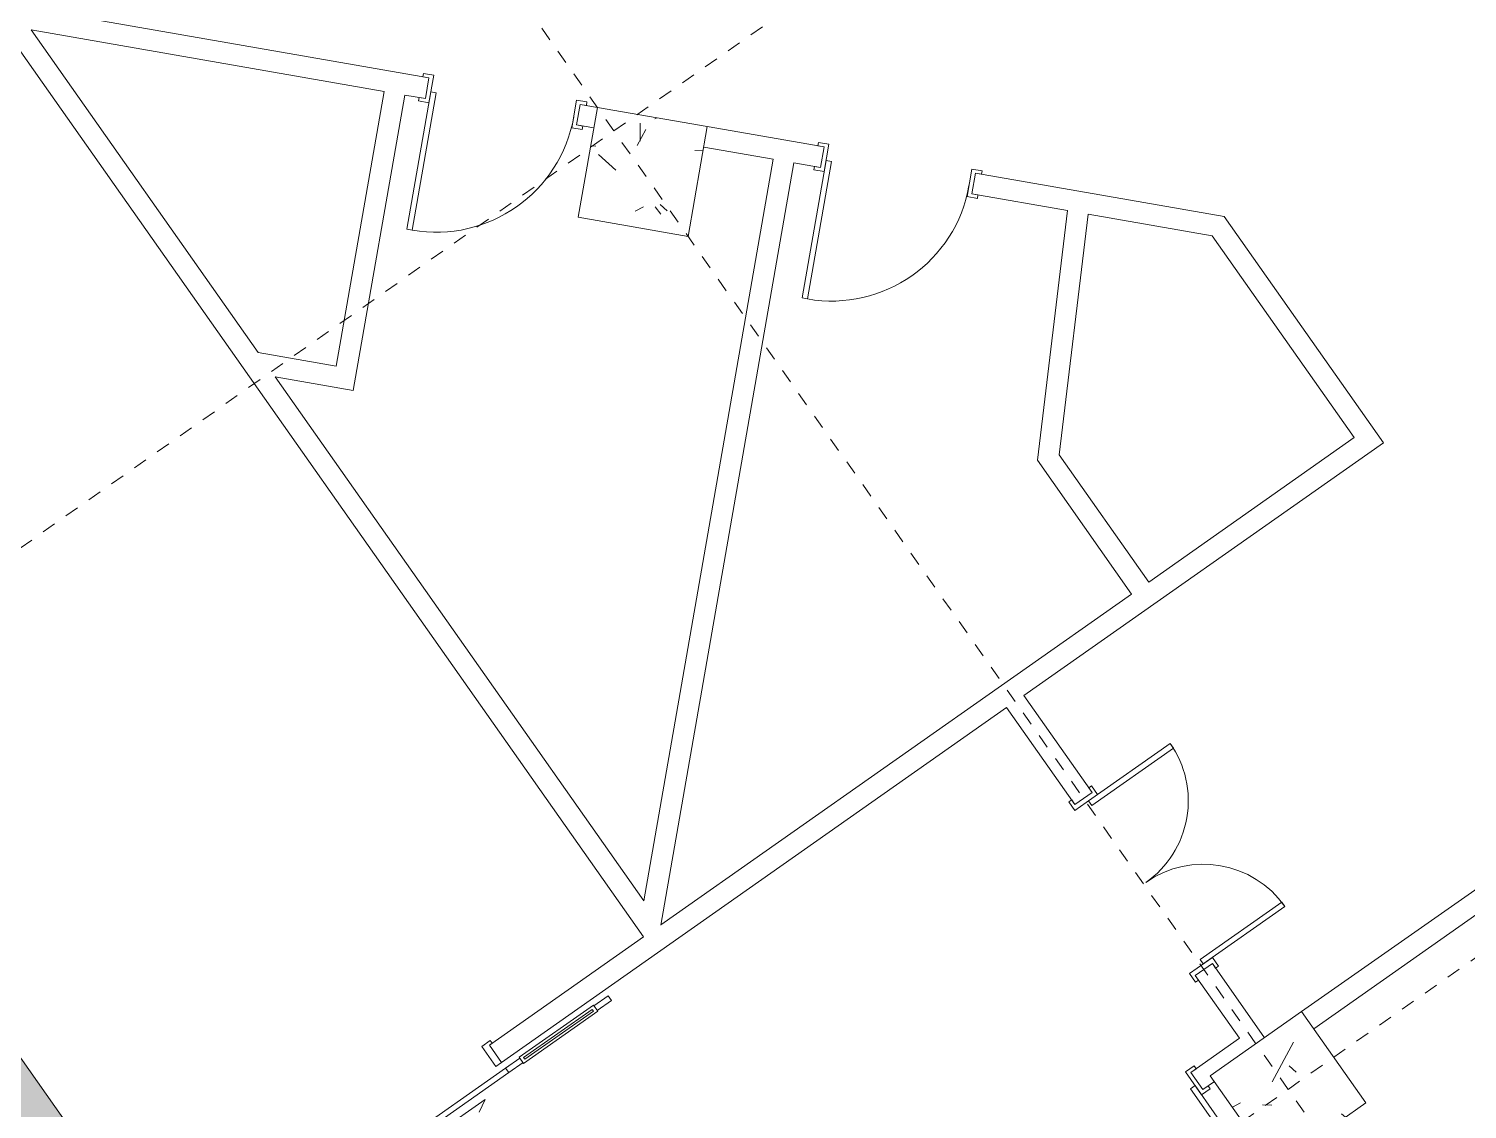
# Model space of a CAD drawing. Extents: x 274235 to 276654, y 142848 to 144425.
# Drawn here: x 276123.34 to 276133.65, y 143084.64 to 143092.39 of the extents above; entities that cross this region are included whole.
import ezdxf

# ---------------------------------------------------------------- set-up
doc = ezdxf.new("R2010")
doc.units = 0
doc.header["$LTSCALE"] = 1.5
doc.linetypes.add('ACM-G-CENTER', pattern=[50.800000000000004, 31.75, -6.350000000000001, 6.350000000000001, -6.350000000000001])
doc.layers.get('0').update_dxf_attribs({"linetype": 'CONTINUOUS', "lineweight": 0})
for name, color, linetype, lineweight in [('_ACM-A-DETL', 7, 'CONTINUOUS', 5), ('_ACM-A-DOOR', 1, 'CONTINUOUS', 5), ('_ACM-A-GRID', 3, 'CONTINUOUS', 5), ('_ACM-A-WALL-FULL', 6, 'CONTINUOUS', 13), ('_ACM-A-WALL-PATT', 8, 'CONTINUOUS', 9), ('_ACM-S-STRU-CLOS', 5, 'CONTINUOUS', 5)]:
    doc.layers.add(name, color=color, linetype=linetype, lineweight=lineweight)

# ---------------------------------------------------------------- blocks, each defined once
blk = doc.blocks.new('M_Concrete-Rectangular-Column - 800 x 800mm-3844281-B1_Working')
at = {"layer": '_ACM-S-STRU-CLOS'}
h = blk.add_hatch(dxfattribs=at)
h.set_pattern_fill('FP_9', color=256, style=0, pattern_type=2)
h.set_pattern_definition([(49.99999999999999, (-882604.1240000001, -666683.96), (3643.681986006824, -318.7812880006761), [381, -4191]), (355, (-882604.1240000001, -666683.96), (-704.8562580461121, 3821.135846227694), [304.8, -3352.8]), (100.451, (-882300.484, -666710.525), (2938.852362929117, 3502.332152374178), [323.8, -3561.801]), (46.184, (-882604.1240000001, -665667.96), (5421.581919880712, -840.8554984886337), [571.5, -6286.5]), (96.636, (-882152.325, -665738.029), (4748.051319755933, 4948.551449789822), [485.7, -5342.701999999999]), (351.184, (-882604.1240000001, -665667.96), (4748.100788072627, 4948.506072045693), [457.2, -5029.2]), (21, (-882096.1240000001, -665921.96), (3032.287836333134, -2045.304476687058), [381, -4191]), (326, (-882096.1240000001, -665921.96), (1236.042244531653, 3683.761809559103), [304.8, -3352.8]), (71.45100000000001, (-881843.433, -666092.402), (4268.342513760047, 1638.424823382678), [323.8, -3561.801]), (37.50000000000001, (-882604.1240000001, -666683.96), (61.77206501183639, 1691.100777463062), [167.64, -3144.52, 167.64, -6601.46]), (37.50000000000001, (-882604.1240000001, -666683.96), (61.77206501183639, 1691.100777463062), [-3479.8, -3235.96, 167.64, -3197.86]), (7.499999999999999, (-882604.1240000001, -666683.96), (1336.393250206115, 2003.61149636239), [167.64, -1772.92, 167.64, -4351.02]), (7.499999999999999, (-882604.1240000001, -666683.96), (1336.393250206115, 2003.61149636239), [-2108.2, -3068.32, 167.64, -1115.06]), (327.5, (-883736.964, -666683.96), (2711.817807077548, -114.578640950727), [167.64, -1102.36, 167.64, -9052.56]), (327.5, (-883736.964, -666683.96), (2711.817807077548, -114.578640950727), [-1437.64, -3794.76, 167.64, -5090.16]), (317.5, (-884244.964, -666683.96), (2962.585592803855, 508.5334453662156), [167.64, -1483.36, 167.64, -6197.6]), (317.5, (-884244.964, -666683.96), (2962.585592803855, 508.5334453662156), [-1818.64, -2463.8, 167.64, -3566.16])])
h.paths.add_polyline_path([(400.0000000010179, -399.99999999932), (400.0000000010179, 400.0000000006714), (-399.9999999990081, 400.0000000006714), (-399.9999999990081, -399.99999999932)])
at = {"layer": '_ACM-A-DETL', "color": 250}
for p, q in [((400.0000000000002, 400.0000000000002), (-399.9999999999999, 400.0000000000002)), ((-399.9999999999999, 400.0000000000002), (-399.9999999999999, -399.9999999999999)), ((400.0000000000002, -399.9999999999999), (400.0000000000002, 400.0000000000002)), ((-399.9999999999999, -399.9999999999999), (400.0000000000002, -399.9999999999999))]:
    blk.add_line(p, q, dxfattribs=at)
blk = doc.blocks.new('M_Concrete-Rectangular-Column - 800 x 800mm-V1175-B1_Working')
at = {"layer": '_ACM-S-STRU-CLOS'}
h = blk.add_hatch(dxfattribs=at)
h.set_pattern_fill('FP_735', color=256, style=0, pattern_type=2)
h.set_pattern_definition([(4.999999999999999, (-1095512.11, 160719.825), (2351.059830332032, -2801.884651253352), [381, -4191]), (310, (-1095512.11, 160719.825), (2203.542428876418, 3200.35970852878), [304.8, -3352.8]), (55.451, (-1095316.188, 160486.334), (4554.605249644746, 398.4403801781702), [323.8, -3561.801]), (1.184, (-1094793.689, 161438.245), (3239.061715540233, -4428.211985948568), [571.5, -6286.5]), (51.63600000000001, (-1094523.766, 161069.228), (6856.533572818061, 141.775001575746), [485.6999999999999, -5342.701999999998]), (306.184, (-1094793.689, 161438.245), (6856.536465289661, 141.7079352829701), [457.2, -5029.2]), (336, (-1094614.084, 160899.43), (697.9026265240216, -3590.399956637265), [381, -4191]), (281, (-1094614.084, 160899.43), (3478.826808756641, 1730.799102873897), [304.8, -3352.8]), (26.451, (-1094555.926, 160600.23), (4176.715238984827, -1859.632632828301), [323.8, -3561.801]), (352.5, (-1095512.11, 160719.825), (1239.46827347174, 1152.109381356208), [167.64, -3144.52, 167.64, -6601.46]), (352.5, (-1095512.11, 160719.825), (1239.46827347174, 1152.109381356208), [-3479.8, -3235.96, 167.64, -3197.86]), (322.5, (-1095512.11, 160719.825), (2361.740005493846, 471.7945463884976), [167.64, -1772.92, 167.64, -4351.02]), (322.5, (-1095512.11, 160719.825), (2361.740005493846, 471.7945463884976), [-2108.2, -3068.32, 167.64, -1115.06]), (282.5, (-1096313.149, 161520.863), (1836.525426731569, -1998.564094722365), [167.64, -1102.36, -9220.2]), (282.5, (-1096313.149, 161520.863), (1836.525426731569, -1998.564094722365), [-1270, 167.64, -3794.76, -5257.8]), (282.5, (-1096313.149, 161520.863), (1836.525426731569, -1998.564094722365), [-5232.4, 167.64, -5090.16]), (272.5, (-1096672.359, 161880.074), (2454.451810195783, -1735.276914838564), [167.64, -1483.36, 167.64, -6197.6]), (272.5, (-1096672.359, 161880.074), (2454.451810195783, -1735.276914838564), [-1818.64, -2463.8, 167.64, -3566.16])])
h.paths.add_polyline_path([(-399.9999999986962, -400.0000000000477), (400.0000000012951, -400.0000000000477), (400.0000000013298, 399.9999999999091), (-399.9999999986962, 399.9999999999783)])
at = {"layer": '_ACM-A-DETL', "color": 250}
for p, q in [((-399.9999999999999, 399.9999999999999), (400.0000000000002, 399.9999999999999)), ((-399.9999999999999, -400.0000000000002), (-399.9999999999999, 399.9999999999999)), ((400.0000000000002, 399.9999999999999), (400.0000000000002, -400.0000000000002)), ((400.0000000000002, -400.0000000000002), (-399.9999999999999, -400.0000000000002))]:
    blk.add_line(p, q, dxfattribs=at)
blk = doc.blocks.new('BASEMENT20250512')
at = {"layer": '_ACM-S-STRU-CLOS'}
blk.add_blockref('M_Concrete-Rectangular-Column - 800 x 800mm-3844281-B1_Working', (882604.1238681374, 666683.9595189666), dxfattribs=at)
at = {"layer": '_ACM-S-STRU-CLOS', "rotation": 45.00000000000107}
blk.add_blockref('M_Concrete-Rectangular-Column - 800 x 800mm-V1175-B1_Working', (888290.1195480346, 660997.9638390702), dxfattribs=at)
blk = doc.blocks.new('M_Concrete-Rectangular-Column - 800 x 800mm-3844281-F5_Working')
at = {"layer": '_ACM-S-STRU-CLOS'}
h = blk.add_hatch(dxfattribs=at)
h.set_pattern_fill('FP_1', color=256, style=0, pattern_type=2)
h.set_pattern_definition([(49.99999999999999, (-882604.1240000001, -666683.96), (1457.47235942743, -127.5124112941153), [152.4, -1676.4]), (355, (-882604.1240000001, -666683.96), (-281.9423214106538, 1528.454121820989), [121.92, -1341.12]), (100.451, (-882482.668, -666694.586), (1175.54117813264, 1400.932700546505), [129.52, -1424.721]), (46.184, (-882604.1240000001, -666277.56), (2168.632479325518, -336.3419224575734), [228.6, -2514.6]), (96.636, (-882423.4040000001, -666305.588), (1899.220703450187, 1979.420801688256), [194.28, -2137.081]), (351.184, (-882604.1240000001, -666277.56), (1899.240117591927, 1979.402459470636), [182.88, -2011.68]), (21, (-882400.9240000001, -666379.16), (1212.914804469988, -818.1214889162425), [152.4, -1676.4]), (326, (-882400.9240000001, -666379.16), (494.4169517815951, 1473.504446177546), [121.92, -1341.12]), (71.45100000000001, (-882299.848, -666447.336), (1707.337131491297, 655.3696761195706), [129.52, -1424.721]), (37.50000000000001, (-882604.1240000001, -666683.96), (24.70938685064226, 676.4402371484604), [67.056, -1257.808, 67.056, -2640.584]), (37.50000000000001, (-882604.1240000001, -666683.96), (24.70938685064226, 676.4402371484604), [-1391.92, -1294.384, 67.056, -1279.144]), (7.499999999999999, (-882604.1240000001, -666683.96), (534.5577488708675, 801.4442541774883), [67.056, -709.168, 67.056, -1740.408]), (7.499999999999999, (-882604.1240000001, -666683.96), (534.5577488708675, 801.4442541774883), [-843.28, -1227.328, 67.056, -446.024]), (327.5, (-883057.26, -666683.96), (1084.727506429152, -45.83122648363428), [67.056, -440.944, 67.056, -3621.024]), (327.5, (-883057.26, -666683.96), (1084.727506429152, -45.83122648363428), [-575.056, -1517.904, 67.056, -2036.064]), (317.5, (-883260.46, -666683.96), (1185.034654813092, 203.4135379393795), [67.056, -593.344, 67.056, -2479.04]), (317.5, (-883260.46, -666683.96), (1185.034654813092, 203.4135379393795), [-727.456, -985.52, 67.056, -1426.464])])
h.paths.add_polyline_path([(400.0000000011565, -399.999999999216), (400.0000000011565, 400.0000000007753), (-399.9999999988695, 400.00000000081), (-399.9999999988695, -399.9999999991814)])
at = {"layer": '_ACM-A-DETL'}
for p, q in [((400.0000000000002, 400.0000000000002), (-399.9999999999999, 400.0000000000002)), ((-399.9999999999999, 400.0000000000002), (-399.9999999999999, -399.9999999999999)), ((400.0000000000002, -399.9999999999999), (400.0000000000002, 400.0000000000002)), ((-399.9999999999999, -399.9999999999999), (400.0000000000002, -399.9999999999999))]:
    blk.add_line(p, q, dxfattribs=at)
blk = doc.blocks.new('M_Concrete-Rectangular-Column - 800 x 800mm-V52-F5_Working')
at = {"layer": '_ACM-S-STRU-CLOS'}
h = blk.add_hatch(dxfattribs=at)
h.set_pattern_fill('FP_56', color=256, style=0, pattern_type=2)
h.set_pattern_definition([(4.999999999999999, (-1095512.11, 160719.825), (940.4236980315761, -1120.75347945461), [152.4, -1676.4]), (310, (-1095512.11, 160719.825), (881.4169468992006, 1280.143601645101), [121.92, -1341.12]), (55.451, (-1095433.741, 160626.428), (1821.84215116403, 159.3758739208037), [129.52, -1424.721]), (1.184, (-1095224.742, 161007.193), (1295.625077865399, -1771.284386199539), [228.6, -2514.6]), (51.63600000000001, (-1095116.772, 160859.586), (2742.61371007499, 56.71003331596489), [194.28, -2137.081]), (306.184, (-1095224.742, 161007.193), (2742.614468039805, 56.68333553822958), [182.88, -2011.68]), (336, (-1095152.9, 160791.667), (279.1610305951743, -1436.159535889394), [152.4, -1676.4]), (281, (-1095152.9, 160791.667), (1391.530565339019, 692.3194066623228), [121.92, -1341.12]), (26.451, (-1095129.636, 160671.987), (1670.686005617264, -743.8533212809045), [129.52, -1424.721]), (352.5, (-1095512.11, 160719.825), (495.7876537561635, 460.8433037540618), [67.056, -1257.808, 67.056, -2640.584]), (352.5, (-1095512.11, 160719.825), (495.7876537561635, 460.8433037540618), [-1391.92, -1294.384, 67.056, -1279.144]), (322.5, (-1095512.11, 160719.825), (944.6960760343029, 188.7172577094912), [67.056, -709.168, 67.056, -1740.408]), (322.5, (-1095512.11, 160719.825), (944.6960760343029, 188.7172577094912), [-843.28, -1227.328, 67.056, -446.024]), (282.5, (-1095832.525, 161040.24), (734.6106044989533, -799.425746572302), [67.056, -440.944, 67.056, -3621.024]), (282.5, (-1095832.525, 161040.24), (734.6106044989533, -799.425746572302), [-575.056, -1517.904, 67.056, -2036.064]), (272.5, (-1095976.209, 161183.924), (981.7811324214794, -694.1109482973148), [67.056, -593.344, 67.056, -2479.04]), (272.5, (-1095976.209, 161183.924), (981.7811324214794, -694.1109482973148), [-727.456, -985.52, 67.056, -1426.464])])
h.paths.add_polyline_path([(-399.9999999986789, -400.0000000000477), (400.0000000013125, -399.9999999999783), (400.0000000013471, 399.9999999999783), (-399.9999999986096, 399.9999999999783), (-399.9999999986096, 282.4973615872536)])
at = {"layer": '_ACM-A-DETL'}
for p, q in [((-399.9999999999999, 399.9999999999999), (400.0000000000002, 399.9999999999999)), ((-399.9999999999999, -400.0000000000002), (-399.9999999999999, 399.9999999999999)), ((400.0000000000002, 399.9999999999999), (400.0000000000002, -400.0000000000002)), ((400.0000000000002, -400.0000000000002), (-399.9999999999999, -400.0000000000002))]:
    blk.add_line(p, q, dxfattribs=at)
blk = doc.blocks.new('ACM_Door-Regular-Single - 1323_1200_ S-2217205-F5_Working')
at = {"layer": '_ACM-A-DOOR'}
for p, q in [((-695.0000000000084, 99.99999999999999), (-620.0000000000083, 99.99999999999999)), ((-695.0000000000084, 74.99999999999999), (-695.0000000000084, 99.99999999999999)), ((-650.00000000001, 74.99999999999999), (-695.0000000000084, 74.99999999999999)), ((-650.0000000000095, -74.99999999999999), (-650.0000000000095, 74.99999999999999)), ((-620.0000000000083, 99.99999999999999), (-620.0000000000093, -99.99999999999999)), ((619.9999999999918, 99.99999999999999), (694.9999999999918, 99.99999999999999)), ((619.9999999999898, -99.99999999999999), (619.9999999999918, 99.99999999999999)), ((649.9999999999901, 74.99999999999999), (649.9999999999901, -74.99999999999999)), ((694.9999999999918, 74.99999999999999), (649.9999999999901, 74.99999999999999)), ((694.9999999999918, 99.99999999999999), (694.9999999999918, 74.99999999999999)), ((-695.0000000000056, -74.99999999999999), (-650.0000000000095, -74.99999999999999)), ((-695.0000000000056, -99.99999999999999), (-695.0000000000056, -74.99999999999999)), ((-620.0000000000093, -99.99999999999999), (-695.0000000000056, -99.99999999999999)), ((579.9999999999928, -1220), (579.9999999999928, -20.00000000000209)), ((579.9999999999928, -20.00000000000209), (619.9999999999918, -20.00000000000209)), ((619.9999999999918, -20.00000000000209), (619.9999999999918, -1219.428454762872)), ((694.9999999999933, -99.99999999999999), (619.9999999999898, -99.99999999999999)), ((649.9999999999906, -74.99999999999999), (694.9999999999936, -74.99999999999999)), ((694.9999999999936, -74.99999999999999), (694.9999999999936, -99.99999999999999)), ((579.9999999999928, -1220), (619.9999999999918, -1219.428454762872))]:
    blk.add_line(p, q, dxfattribs=at)
blk.add_arc((579.9999999999928, -20.00000000000006), 1200.000000000001, 180.0000000000001, 269.9999999999997, dxfattribs=at)
blk = doc.blocks.new('ACM_Door-Regular-Double - 1523_1350_ D-2207750-F5_Working')
at = {"layer": '_ACM-A-DOOR'}
for p, q in [((-715.0000000000048, 735.0000000000022), (-675.0000000000097, 735.0000000000022)), ((-715.0000000000048, 20.00000000000209), (-715.0000000000048, 735.0000000000022)), ((-675.0000000000097, 735.0000000000022), (-675.0000000000097, 20.00000000000209)), ((674.9999999999901, 735.0000000000002), (714.9999999999883, 734.9999999999986)), ((674.9999999999901, 735.0000000000002), (674.9999999999901, 20.00000000000209)), ((714.9999999999883, 20.00000000000209), (714.9999999999883, 734.9999999999986)), ((-715.000000000006, 99.99999999999999), (-789.9999999999953, 99.99999999999999)), ((-789.9999999999953, 99.99999999999999), (-789.9999999999953, 74.99999999999999)), ((-789.9999999999953, 74.99999999999999), (-750.0000000000056, 74.99999999999999)), ((-750.0000000000056, 74.99999999999999), (-750.0000000000056, -74.99999999999999)), ((-715.0000000000048, -99.99999999999999), (-715.000000000006, 99.99999999999999)), ((-715.0000000000048, 20.00000000000209), (-675.0000000000097, 20.00000000000209)), ((674.9999999999901, 20.00000000000209), (714.9999999999883, 20.00000000000209)), ((789.9999999999973, 99.99999999999999), (714.9999999999862, 99.99999999999999)), ((714.9999999999862, 99.99999999999999), (714.9999999999883, -99.99999999999999)), ((749.999999999994, -74.99999999999999), (749.999999999994, 74.99999999999999)), ((749.9999999999945, 74.99999999999999), (789.9999999999973, 74.99999999999999)), ((789.9999999999973, 74.99999999999999), (789.9999999999973, 99.99999999999999)), ((-750.0000000000061, -74.99999999999999), (-790.0000000000048, -74.99999999999999)), ((-790.0000000000048, -74.99999999999999), (-790.0000000000048, -99.99999999999999)), ((-790.0000000000048, -99.99999999999999), (-715.0000000000048, -99.99999999999999)), ((714.9999999999883, -99.99999999999999), (789.9999999999883, -99.99999999999999)), ((789.9999999999883, -74.99999999999999), (749.999999999994, -74.99999999999999)), ((789.9999999999883, -99.99999999999999), (789.9999999999883, -74.99999999999999))]:
    blk.add_line(p, q, dxfattribs=at)
for centre, radius, start, end in [((-715.000000000006, 20.00000000000209), 715.0000000000007, 359.9999999999996, 89.99999999999993), ((714.9999999999941, 19.9999999999985), 714.9999999999995, 90.00000000000024, 179.9999999999999)]:
    blk.add_arc(centre, radius, start, end, dxfattribs=at)
blk = doc.blocks.new('ACM_Door-Barn-Double - 1823_1700_ B-D-4176352-F5_Working')
at = {"layer": '_ACM-A-DOOR'}
for p, q in [((-925.0000000000082, 99.99999999999999), (-850.0000000000082, 99.99999999999999)), ((-925.0000000000082, 74.99999999999999), (-925.0000000000082, 99.99999999999999)), ((-900.0000000000103, 74.99999999999999), (-925.0000000000082, 74.99999999999999)), ((-900.0000000000098, -74.99999999999524), (-900.0000000000098, 74.99999999999999)), ((-850.0000000000082, 99.99999999999999), (-850.0000000000082, -74.99999999999508)), ((849.9999999999917, 99.99999999999999), (924.9999999999914, 99.99999999999999)), ((849.9999999999917, -74.99999999998957), (849.9999999999917, 99.99999999999997)), ((899.9999999999898, 74.99999999999999), (899.9999999999898, -74.99999999998941)), ((924.9999999999914, 74.99999999999999), (899.9999999999898, 74.99999999999999)), ((924.9999999999914, 99.99999999999999), (924.9999999999914, 74.99999999999999)), ((-850.000000000008, -74.99999999999507), (-900.0000000000098, -74.99999999999507)), ((899.9999999999903, -74.99999999998941), (849.9999999999917, -74.99999999998941)), ((-1675.00000000001, -124.9999999999922), (-1800.000000000005, -124.9999999999922)), ((-1800.000000000005, -124.9999999999922), (-1800.000000000005, -164.9999999999919)), ((-1800.000000000005, -164.9999999999919), (-1675.000000000009, -164.9999999999919)), ((-1650.000000000008, -152.4999999999899), (-1650.000000000008, -137.4999999999948)), ((-1050.000000000009, -137.4999999999948), (-1650.000000000008, -137.4999999999948)), ((-1050.000000000009, -152.4999999999899), (-1650.000000000008, -152.4999999999899)), ((-1050.000000000009, -152.4999999999899), (-1050.000000000009, -137.4999999999948)), ((-900.0000000000069, -124.9999999999922), (-1025.000000000008, -124.9999999999922)), ((-1025.000000000007, -164.9999999999919), (-900.0000000000069, -164.9999999999919)), ((-900.0000000000069, -164.9999999999919), (-900.0000000000069, -124.9999999999922)), ((899.9999999999905, -124.9999999999921), (1024.999999999991, -124.9999999999921)), ((899.9999999999905, -164.9999999999919), (899.9999999999905, -124.9999999999921)), ((1024.999999999991, -164.9999999999919), (899.9999999999905, -164.9999999999919)), ((1049.999999999993, -152.4999999999899), (1049.999999999993, -137.4999999999948)), ((1049.999999999993, -137.4999999999948), (1649.999999999992, -137.4999999999948)), ((1049.999999999993, -152.4999999999899), (1649.999999999992, -152.4999999999899)), ((1649.999999999992, -152.4999999999899), (1649.999999999992, -137.4999999999948)), ((1674.999999999993, -124.9999999999921), (1799.999999999989, -124.9999999999921)), ((1799.999999999989, -164.9999999999919), (1674.999999999992, -164.9999999999919)), ((1799.999999999989, -124.9999999999921), (1799.999999999989, -164.9999999999919)), ((-650.0000000000061, -224.9999999999925), (-563.3974596215623, -274.9999999999928)), ((-250.000000000006, -224.9999999999939), (-650.000000000006, -224.9999999999925)), ((249.9999999999895, -224.9999999999938), (649.9999999999895, -224.9999999999925)), ((649.9999999999897, -224.9999999999925), (563.3974596215459, -274.9999999999927))]:
    blk.add_line(p, q, dxfattribs=at)
at = {"layer": '_ACM-A-DOOR', "lineweight": 13}
for p, q in [((-1025.000000000005, -118.6499999999918), (-1675.000000000007, -118.6499999999918)), ((-1675.000000000007, -118.6499999999918), (-1675.000000000007, -171.3499999999916)), ((-1675.000000000007, -171.3499999999916), (-1025.000000000005, -171.3499999999916)), ((-1025.000000000005, -171.3499999999916), (-1025.000000000005, -118.6499999999918)), ((1024.999999999989, -118.6499999999918), (1674.99999999999, -118.6499999999918)), ((1024.999999999989, -171.3499999999916), (1024.999999999989, -118.6499999999918)), ((1674.99999999999, -171.3499999999916), (1024.999999999989, -171.3499999999916)), ((1674.99999999999, -118.6499999999918), (1674.99999999999, -171.3499999999916))]:
    blk.add_line(p, q, dxfattribs=at)
at = {"layer": '_ACM-A-DOOR', "lineweight": 5}
for p, q in [((-8.256861860900244e-12, -124.9999999999922), (-900.0000000000061, -124.9999999999922)), ((-900.0000000000069, -164.9999999999919), (-8.256861860900244e-12, -164.9999999999919)), ((-8.256861860900244e-12, -164.9999999999919), (-8.256861860900244e-12, -124.9999999999922)), ((-8.256861860900244e-12, -124.9999999999921), (899.9999999999897, -124.9999999999921)), ((-8.256861860900244e-12, -164.9999999999919), (-8.256861860900244e-12, -124.9999999999921)), ((899.9999999999905, -164.9999999999919), (-8.256861860900244e-12, -164.9999999999919))]:
    blk.add_line(p, q, dxfattribs=at)
blk = doc.blocks.new('ACM_Door-Regular-Single - 1123_1000_ S-2207757-F5_Working')
at = {"layer": '_ACM-A-DOOR'}
for p, q in [((479.9999999999928, 1020), (519.9999999999918, 1019.428454762872)), ((479.9999999999928, 1020), (479.9999999999928, 20.00000000000209)), ((519.9999999999918, 20.00000000000209), (519.9999999999918, 1019.428454762872)), ((-520.0000000000094, 99.99999999999999), (-595.0000000000055, 99.99999999999999)), ((-595.0000000000055, 99.99999999999999), (-595.0000000000055, 74.99999999999999)), ((-595.0000000000055, 74.99999999999999), (-550.0000000000092, 74.99999999999999)), ((-550.0000000000092, 74.99999999999999), (-550.0000000000092, -74.99999999999999)), ((-520.0000000000085, -99.99999999999999), (-520.0000000000085, 99.99999999999999)), ((479.9999999999928, 20.00000000000209), (519.9999999999918, 20.00000000000209)), ((594.9999999999934, 99.99999999999999), (519.9999999999897, 99.99999999999999)), ((519.9999999999897, 99.99999999999999), (519.9999999999917, -99.99999999999999)), ((549.9999999999901, -74.99999999999999), (549.9999999999901, 74.99999999999999)), ((549.9999999999907, 74.99999999999999), (594.9999999999936, 74.99999999999999)), ((594.9999999999936, 74.99999999999999), (594.9999999999936, 99.99999999999999)), ((-550.0000000000098, -74.99999999999999), (-595.0000000000085, -74.99999999999999)), ((-595.0000000000085, -74.99999999999999), (-595.0000000000085, -99.99999999999999)), ((-595.0000000000085, -99.99999999999999), (-520.0000000000085, -99.99999999999999)), ((519.9999999999917, -99.99999999999999), (594.9999999999917, -99.99999999999999)), ((594.9999999999917, -74.99999999999999), (549.9999999999901, -74.99999999999999)), ((594.9999999999917, -99.99999999999999), (594.9999999999917, -74.99999999999999))]:
    blk.add_line(p, q, dxfattribs=at)
blk.add_arc((479.9999999999928, 20.00000000000006), 999.9999999999991, 89.99999999999994, 179.9999999999999, dxfattribs=at)
blk = doc.blocks.new('5f0512')
at = {"layer": '_ACM-A-WALL-PATT', "lineweight": 9}
h = blk.add_hatch(color=256, dxfattribs=at)
h.paths.add_polyline_path([(-120045.7318226518, -72164.31791321584), (-119762.8891101774, -71881.4752007412), (-121035.6813163171, -70608.68299460132), (-121318.5240287916, -70891.52570707595), (-120788.1939429018, -71421.85579296586)])
h.paths.add_polyline_path([(-122308.473522453, -69901.5762134149), (-122025.6308099785, -69618.73350094038), (-123015.5803036445, -68628.78400727431), (-123298.423016119, -68911.62671974883), (-122720.3612926959, -69489.68844317202)])
h.paths.add_polyline_path([(-124288.3725097802, -67921.67722608778), (-124005.5297973056, -67638.83451361326), (-124995.4792909669, -66648.88501995208), (-125278.3220034413, -66931.7277324266)])
h.paths.add_polyline_path([(-126268.2714971025, -65941.77823876555), (-125985.4287846279, -65658.93552629091), (-126409.6928533398, -65234.67145757901), (-126692.5355658144, -65517.51417005353)])
at = {"layer": '_ACM-A-GRID', "linetype": 'ACM-G-CENTER'}
for p, q in [((-108095.6272848044, -73224.97814915073), (-128460.3025829789, -52860.30285098008)), ((-165371.2764325532, -110984.4801361597), (-111914.0039246064, -57527.20762820297)), ((-159431.5794705858, -116924.1770981264), (-105974.3069626391, -63466.90459016978))]:
    blk.add_line(p, q, dxfattribs=at)
at = {"layer": '_ACM-A-WALL-FULL', "lineweight": 18}
for p, q in [((-119224.9996128877, -63320.60585084721), (-125061.3126715574, -63320.60585084721)), ((-119224.9996128877, -63470.60585084709), (-119224.9996128877, -63320.60585084721)), ((-117999.9995831094, -63320.60585084721), (-118124.9996128877, -63320.60585084721)), ((-118124.9996128877, -63320.60585084721), (-118124.9996128877, -63470.60585084709)), ((-116349.9996128879, -63320.60585084721), (-117199.9995831094, -63320.60585084721)), ((-116349.9996128879, -63470.60585084709), (-116349.9996128879, -63320.60585084721)), ((-113439.1607160835, -63320.60585084732), (-115249.999612888, -63320.60585084732)), ((-115249.999612888, -63320.60585084732), (-115249.999612888, -63470.60585084732)), ((-112037.747525714, -64722.01904121682), (-113439.1607160835, -63320.60585084732)), ((-122304.7721762254, -63470.60585084709), (-116651.6192729595, -69123.75875411241)), ((-122092.6401418694, -63470.60585084709), (-119524.9995831097, -63470.60585084709)), ((-120092.6401418693, -65470.60585084709), (-122092.6401418694, -63470.60585084709)), ((-119524.9995831097, -63470.60585084709), (-119524.9995831097, -65470.60585084709)), ((-119374.9995831099, -63470.60585084709), (-119224.9996128877, -63470.60585084709)), ((-119374.9995831099, -65620.60585084697), (-119374.9995831099, -63470.60585084709)), ((-118124.9996128877, -63470.60585084709), (-117999.9995831094, -63470.60585084709)), ((-117199.9995831094, -63470.60585084709), (-116694.9995831099, -63470.60585084709)), ((-116694.9995831099, -63470.60585084709), (-116694.9995831099, -68868.24640960619)), ((-116544.99958311, -63470.60585084709), (-116349.9996128879, -63470.60585084709)), ((-116544.99958311, -69018.24640960619), (-116544.99958311, -63470.60585084709)), ((-115249.999612888, -63470.60585084732), (-114552.7337137373, -63470.60585084732)), ((-114552.7337137373, -63470.60585084732), (-114458.3660026361, -65271.24904527806)), ((-114402.5278618376, -63470.60585084732), (-113501.2927504394, -63470.60585084732)), ((-114311.5850561241, -65205.89795743406), (-114402.5278618376, -63470.60585084732)), ((-113501.2927504395, -63470.60585084732), (-112249.8795600698, -64722.01904121705)), ((-114265.1339023776, -66949.40541788319), (-112037.747525714, -64722.01904121682)), ((-112249.8795600698, -64722.01904121682), (-113522.6717662048, -65994.81124735344)), ((-107742.0738300248, -64668.98603260738), (-111914.0039032121, -68840.9161057946)), ((-113522.6717662048, -65994.81124735344), (-114311.5850561241, -65205.89795743406)), ((-114458.3660026361, -65271.24904527806), (-113628.7377833826, -66100.87726453156)), ((-119524.9995831097, -65470.60585084709), (-120092.6401418693, -65470.60585084709)), ((-116694.9995831099, -68868.24640960619), (-119942.6401418694, -65620.60585084697)), ((-119942.6401418694, -65620.60585084697), (-119374.9995831099, -65620.60585084697)), ((-113628.7377833828, -66100.87726453156), (-116545.5532557818, -69017.6927369344)), ((-113664.0931384113, -67550.44618184946), (-114265.1339023776, -66949.40541788319)), ((-117500.1474103744, -70184.4189258843), (-114371.1999195553, -67055.4714350613)), ((-114371.1999195553, -67055.4714350613), (-113770.1591555893, -67656.51219902746)), ((-111807.9378860343, -68946.98212297272), (-110128.5592324577, -67267.60346939613)), ((-113770.1591555893, -67656.51219902746), (-113664.0931384113, -67550.44618184946)), ((-112603.4329666313, -68611.10635362938), (-112709.4989838093, -68717.17237080738)), ((-112143.8135588391, -69070.7257614216), (-112603.4329666313, -68611.10635362938)), ((-112709.4989838093, -68717.17237080738), (-112320.5902542011, -69106.08110041555)), ((-116545.5532557818, -69017.6927369344), (-116544.99958311, -69018.24640960619)), ((-116651.6192729595, -69123.75875411241), (-117606.2134275524, -70078.35290870653)), ((-112320.5902542011, -69106.08110041555), (-112621.110636201, -69406.60148241546)), ((-112621.110636201, -69406.60148241546), (-112515.044619023, -69512.66749959346)), ((-112515.044619023, -69512.66749959346), (-112444.3339891674, -69441.95686973783)), ((-117606.2134275524, -70078.35290870653), (-117500.1474103744, -70184.4189258843)), ((-119762.8891101785, -71881.4752007419), (-121035.6813163183, -70608.68299460213))]:
    blk.add_line(p, q, dxfattribs=at)
at = {"layer": '_ACM-A-DOOR'}
for name, p, rotation in [('ACM_Door-Regular-Single - 1123_1000_ S-2207757-F5_Working', (-118674.9996128877, -63395.60585084721), 180), ('ACM_Door-Regular-Single - 1123_1000_ S-2207757-F5_Working', (-115799.9996128879, -63395.60585084732), 180), ('ACM_Door-Regular-Double - 1523_1350_ D-2207750-F5_Working', (-113186.7960611102, -68133.8092763283), 315), ('ACM_Door-Regular-Single - 1323_1200_ S-2217205-F5_Working', (-113027.6970353833, -69919.25389877567), 44.99999999999364), ('ACM_Door-Barn-Double - 1823_1700_ B-D-4176352-F5_Working', (-118189.5765220308, -70767.78202036361), 45.00000000003779)]:
    blk.add_blockref(name, p, dxfattribs=dict(at, rotation=rotation))
at = {"layer": '_ACM-S-STRU-CLOS'}
blk.add_blockref('M_Concrete-Rectangular-Column - 800 x 800mm-3844281-F5_Working', (-117599.9995831094, -63720.60585084744), dxfattribs=at)
at = {"layer": '_ACM-S-STRU-CLOS', "rotation": 45.00000000000107}
blk.add_blockref('M_Concrete-Rectangular-Column - 800 x 800mm-V52-F5_Working', (-111914.0039032121, -69406.60153074388), dxfattribs=at)

msp = doc.modelspace()

# ---------------------------------------------------------------- block references
at = {"xscale": 0.0009999999999999994, "yscale": 0.001, "zscale": 0.001, "rotation": 350.1075696352769}
msp.add_blockref('BASEMENT20250512', (275143.7222229671, 142586.2208173259), dxfattribs=at)

# ---------------------------------------------------------------- next in the draw order: block references
msp.add_blockref('5f0512', (276254.5380815538, 143133.931731411), dxfattribs=at)

doc.saveas('drawing.dxf')
